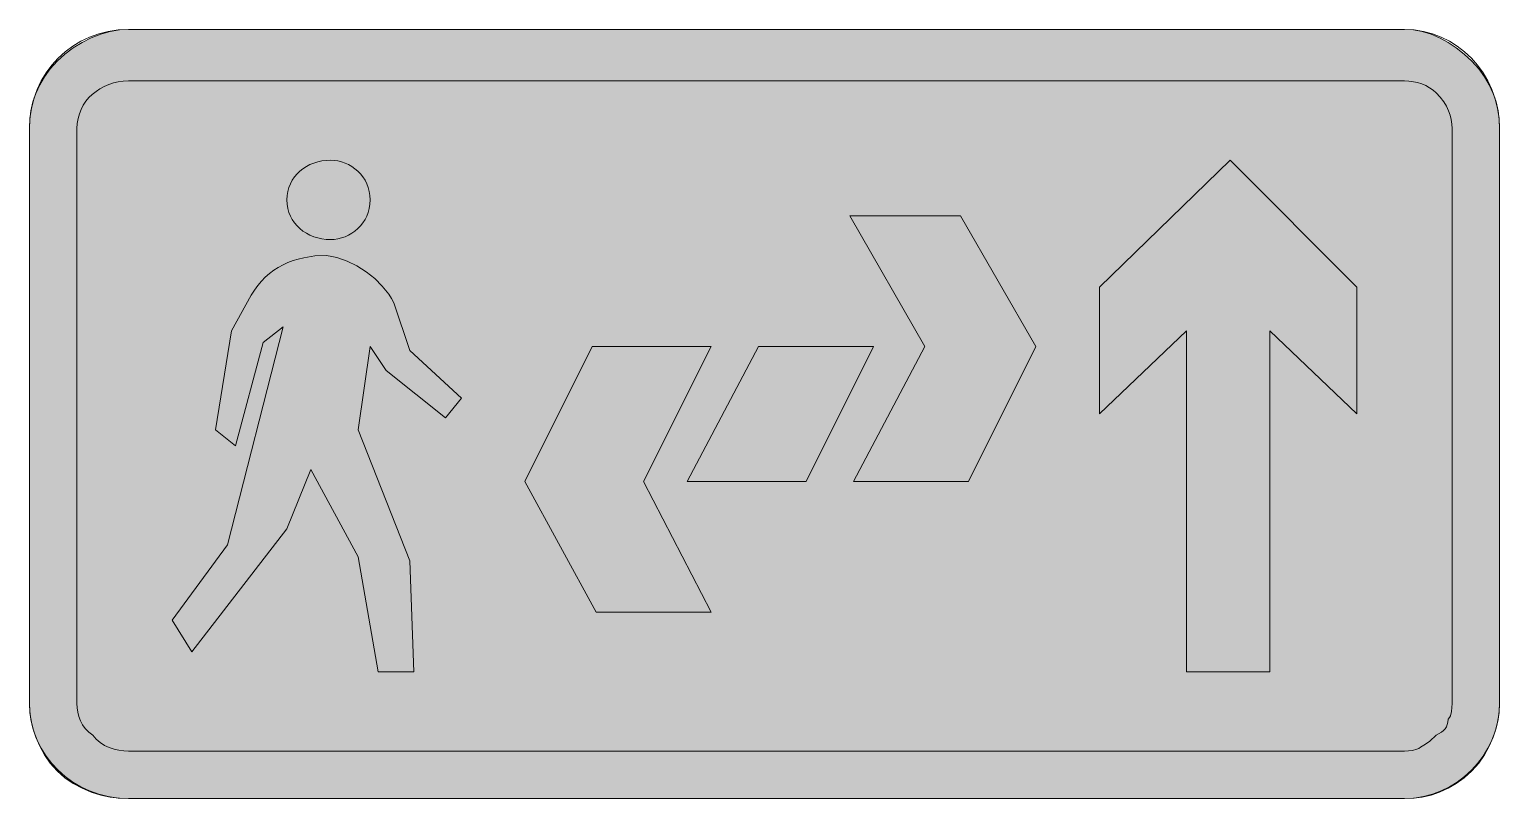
# Model space of a CAD drawing. Header units: metres. Extents: x 60 to 505, y 19 to 252.
import ezdxf

# ---------------------------------------------------------------- set-up
doc = ezdxf.new("R2010")
doc.units = ezdxf.units.M
for name, color, linetype, true_color in [('FILL_BLACK_000000', 7, 'Continuous', 0x000000), ('FILL_SILVER_C3C3C3', 7, 'Continuous', 0xc3c3c3), ('FILL_WHITE_FFFFFF', 7, 'Continuous', 0xffffff), ('STROKE_BLACK_000000', 7, 'Continuous', 0x000000)]:
    doc.layers.add(name, color=color, linetype=linetype, true_color=true_color)

msp = doc.modelspace()

# ---------------------------------------------------------------- hatches: boundary and pattern name
at = {"layer": 'FILL_BLACK_000000', "true_color": 0x000000}
h = msp.add_hatch(color=7, dxfattribs=at)
h.dxf.hatch_style = 1
h.paths.add_polyline_path([(74.63, 223.31), (74.88, 224.79), (75.27, 226.21), (75.81, 227.55), (76.48, 228.82), (77.27, 230.01), (78.18, 231.11), (79.2, 232.11), (80.32, 233.02), (81.52, 233.82), (82.81, 234.51), (84.17, 235.09), (85.59, 235.55), (87.07, 235.89), (88.59, 236.09), (90.15, 236.16), (476.55, 236.16), (477.9, 236.1), (479.23, 235.93), (480.54, 235.65), (481.8, 235.26), (483.01, 234.75), (484.14, 234.13), (485.2, 233.4), (486.15, 232.56), (487.39, 231.21), (488.42, 229.86), (489.25, 228.51), (489.9, 227.16), (490.38, 225.81), (490.71, 224.46), (490.89, 223.11), (490.95, 221.76), (490.95, 47.76), (490.8, 45.36), (490.44, 44.05), (490.15, 43.46), (489.75, 42.96), (489.69, 42.11), (489.52, 41.37), (489.24, 40.7), (488.85, 40.11), (488.34, 39.57), (487.72, 39.08), (486.15, 38.16), (484.2, 36.36), (482.94, 35.46), (481.35, 34.56), (480.85, 34.16), (480.26, 33.87), (478.95, 33.51), (476.55, 33.36), (90.15, 33.36), (88.75, 33.42), (87.28, 33.6), (85.78, 33.93), (84.3, 34.41), (82.87, 35.06), (81.54, 35.89), (80.36, 36.92), (79.35, 38.16), (78.11, 39.11), (77.08, 40.17), (76.25, 41.3), (75.6, 42.51), (75.12, 43.77), (74.79, 45.08), (74.61, 46.41), (74.55, 47.76), (74.55, 221.76), (74.63, 223.31)])
at = {"layer": 'FILL_SILVER_C3C3C3', "true_color": 0xc3c3c3}
h = msp.add_hatch(color=7, dxfattribs=at)
h.dxf.hatch_style = 1
h.paths.add_polyline_path([(344.55, 114.96), (309.75, 114.96), (331.35, 155.76), (308.55, 195.36), (342.15, 195.36), (364.95, 155.76), (344.55, 114.96)])
h = msp.add_hatch(color=7, dxfattribs=at)
h.dxf.hatch_style = 1
h.paths.add_polyline_path([(246.15, 114.96), (266.55, 75.36), (231.75, 75.36), (210.15, 114.96), (230.55, 155.76), (266.55, 155.76), (246.15, 114.96)])
h = msp.add_hatch(color=7, dxfattribs=at)
h.dxf.hatch_style = 1
h.paths.add_polyline_path([(280.95, 155.76), (315.75, 155.76), (295.35, 114.96), (259.35, 114.96), (280.95, 155.76)])
at = {"layer": 'FILL_WHITE_FFFFFF', "true_color": 0xffffff}
h = msp.add_hatch(color=7, dxfattribs=at)
h.dxf.hatch_style = 1
h.paths.add_polyline_path([(90.15, 18.96), (87.4, 19.07), (84.58, 19.43), (81.73, 20.04), (78.9, 20.91), (76.12, 22.07), (73.44, 23.52), (70.91, 25.28), (68.55, 27.36), (66.47, 29.71), (64.71, 32.23), (63.26, 34.87), (62.1, 37.56), (61.23, 40.25), (60.62, 42.88), (60.26, 45.41), (60.15, 47.76), (60.15, 221.76), (60.26, 224.46), (60.62, 227.14), (61.23, 229.8), (62.1, 232.41), (63.26, 234.97), (64.71, 237.45), (66.47, 239.86), (68.55, 242.16), (70.91, 244.3), (73.44, 246.19), (76.12, 247.83), (78.9, 249.21), (81.73, 250.3), (84.58, 251.1), (87.4, 251.59), (90.15, 251.76), (476.55, 251.76), (479.25, 251.59), (481.93, 251.1), (484.59, 250.3), (487.2, 249.21), (489.76, 247.83), (492.24, 246.19), (494.65, 244.3), (496.95, 242.16), (499.03, 239.86), (500.79, 237.45), (502.24, 234.97), (503.4, 232.41), (504.27, 229.8), (504.88, 227.14), (505.24, 224.46), (505.35, 221.76), (505.35, 47.76), (505.24, 45.41), (504.88, 42.88), (504.27, 40.25), (503.4, 37.56), (502.24, 34.87), (500.79, 32.23), (499.03, 29.71), (496.95, 27.36), (494.65, 25.28), (492.24, 23.52), (489.76, 22.07), (487.2, 20.91), (484.59, 20.04), (481.93, 19.43), (479.25, 19.07), (476.55, 18.96), (90.15, 18.96)])
h = msp.add_hatch(color=7, dxfattribs=at)
h.dxf.hatch_style = 1
h.paths.add_polyline_path([(138.22, 201.48), (138.42, 202.74), (138.75, 203.94), (139.2, 205.07), (139.76, 206.13), (140.43, 207.12), (141.19, 208.03), (142.05, 208.86), (142.99, 209.6), (144.01, 210.26), (145.1, 210.83), (146.25, 211.3), (147.46, 211.67), (148.72, 211.94), (150.02, 212.1), (151.35, 212.16), (152.47, 212.1), (153.59, 211.94), (154.69, 211.67), (155.76, 211.3), (156.79, 210.83), (157.78, 210.26), (158.72, 209.6), (159.6, 208.86), (160.41, 208.03), (161.14, 207.12), (161.78, 206.13), (162.32, 205.07), (162.76, 203.94), (163.08, 202.74), (163.28, 201.48), (163.35, 200.16), (163.28, 198.84), (163.08, 197.58), (162.76, 196.38), (162.32, 195.25), (161.78, 194.19), (161.14, 193.2), (160.41, 192.29), (159.6, 191.46), (158.72, 190.72), (157.78, 190.06), (156.79, 189.49), (155.76, 189.02), (154.69, 188.65), (153.59, 188.38), (152.47, 188.22), (151.35, 188.16), (150.02, 188.22), (148.72, 188.38), (147.46, 188.65), (146.25, 189.02), (145.1, 189.49), (144.01, 190.06), (142.99, 190.72), (142.05, 191.46), (141.19, 192.29), (140.43, 193.2), (139.76, 194.19), (139.2, 195.25), (138.75, 196.38), (138.42, 197.58), (138.22, 198.84), (138.15, 200.16), (138.22, 201.48)])
h = msp.add_hatch(color=7, dxfattribs=at)
h.dxf.hatch_style = 1
h.paths.add_polyline_path([(423.75, 212.16), (462.15, 173.76), (462.15, 135.36), (435.75, 160.56), (435.75, 57.36), (410.55, 57.36), (410.55, 160.56), (384.15, 135.36), (384.15, 173.76), (423.75, 212.16)])
h = msp.add_hatch(color=7, dxfattribs=at)
h.dxf.hatch_style = 1
h.paths.add_polyline_path([(128.29, 172.88), (129.31, 174.29), (130.41, 175.59), (131.59, 176.78), (132.83, 177.87), (134.14, 178.85), (135.52, 179.73), (136.95, 180.51), (138.44, 181.19), (139.98, 181.78), (141.57, 182.27), (143.21, 182.67), (146.61, 183.19), (150.15, 183.36), (151.72, 183.08), (153.29, 182.69), (156.37, 181.62), (159.35, 180.17), (162.15, 178.41), (164.73, 176.36), (167.02, 174.08), (168.98, 171.6), (169.82, 170.3), (170.55, 168.96), (175.35, 154.56), (190.95, 140.16), (186.15, 134.16), (168.15, 148.56), (163.35, 155.76), (159.75, 130.56), (175.35, 90.96), (176.55, 57.36), (165.75, 57.36), (159.75, 92.16), (145.35, 118.56), (138.15, 100.56), (109.35, 63.36), (103.35, 72.96), (120.15, 95.76), (136.95, 161.76), (130.95, 156.96), (122.55, 125.76), (116.55, 130.56), (121.35, 160.56), (127.35, 171.36), (128.29, 172.88)])

# ---------------------------------------------------------------- linework, layer by layer
at = {"layer": 'FILL_BLACK_000000', "lineweight": 0, "true_color": 0x000000}
msp.add_lwpolyline([(74.63, 223.31), (74.88, 224.79), (75.27, 226.21), (75.81, 227.55), (76.48, 228.82), (77.27, 230.01), (78.18, 231.11), (79.2, 232.11), (80.32, 233.02), (81.52, 233.82), (82.81, 234.51), (84.17, 235.09), (85.59, 235.55), (87.07, 235.89), (88.59, 236.09), (90.15, 236.16), (476.55, 236.16), (477.9, 236.1), (479.23, 235.93), (480.54, 235.65), (481.8, 235.26), (483.01, 234.75), (484.14, 234.13), (485.2, 233.4), (486.15, 232.56), (487.39, 231.21), (488.42, 229.86), (489.25, 228.51), (489.9, 227.16), (490.38, 225.81), (490.71, 224.46), (490.89, 223.11), (490.95, 221.76), (490.95, 47.76), (490.8, 45.36), (490.44, 44.05), (490.15, 43.46), (489.75, 42.96), (489.69, 42.11), (489.52, 41.37), (489.24, 40.7), (488.85, 40.11), (488.34, 39.57), (487.72, 39.08), (486.15, 38.16), (484.2, 36.36), (482.94, 35.46), (481.35, 34.56), (480.85, 34.16), (480.26, 33.87), (478.95, 33.51), (476.55, 33.36), (90.15, 33.36), (88.75, 33.42), (87.28, 33.6), (85.78, 33.93), (84.3, 34.41), (82.87, 35.06), (81.54, 35.89), (80.36, 36.92), (79.35, 38.16), (78.11, 39.11), (77.08, 40.17), (76.25, 41.3), (75.6, 42.51), (75.12, 43.77), (74.79, 45.08), (74.61, 46.41), (74.55, 47.76), (74.55, 221.76)], close=True, dxfattribs=at)
at = {"layer": 'FILL_SILVER_C3C3C3', "lineweight": 0, "true_color": 0xc3c3c3}
for points in [[(344.55, 114.96), (309.75, 114.96), (331.35, 155.76), (308.55, 195.36), (342.15, 195.36), (364.95, 155.76)], [(246.15, 114.96), (266.55, 75.36), (231.75, 75.36), (210.15, 114.96), (230.55, 155.76), (266.55, 155.76)], [(280.95, 155.76), (315.75, 155.76), (295.35, 114.96), (259.35, 114.96)]]:
    msp.add_lwpolyline(points, close=True, dxfattribs=at)
at = {"layer": 'FILL_WHITE_FFFFFF', "lineweight": 0, "true_color": 0xffffff}
for points in [[(90.15, 18.96), (87.4, 19.07), (84.58, 19.43), (81.73, 20.04), (78.9, 20.91), (76.12, 22.07), (73.44, 23.52), (70.91, 25.28), (68.55, 27.36), (66.47, 29.71), (64.71, 32.23), (63.26, 34.87), (62.1, 37.56), (61.23, 40.25), (60.62, 42.88), (60.26, 45.41), (60.15, 47.76), (60.15, 221.76), (60.26, 224.46), (60.62, 227.14), (61.23, 229.8), (62.1, 232.41), (63.26, 234.97), (64.71, 237.45), (66.47, 239.86), (68.55, 242.16), (70.91, 244.3), (73.44, 246.19), (76.12, 247.83), (78.9, 249.21), (81.73, 250.3), (84.58, 251.1), (87.4, 251.59), (90.15, 251.76), (476.55, 251.76), (479.25, 251.59), (481.93, 251.1), (484.59, 250.3), (487.2, 249.21), (489.76, 247.83), (492.24, 246.19), (494.65, 244.3), (496.95, 242.16), (499.03, 239.86), (500.79, 237.45), (502.24, 234.97), (503.4, 232.41), (504.27, 229.8), (504.88, 227.14), (505.24, 224.46), (505.35, 221.76), (505.35, 47.76), (505.24, 45.41), (504.88, 42.88), (504.27, 40.25), (503.4, 37.56), (502.24, 34.87), (500.79, 32.23), (499.03, 29.71), (496.95, 27.36), (494.65, 25.28), (492.24, 23.52), (489.76, 22.07), (487.2, 20.91), (484.59, 20.04), (481.93, 19.43), (479.25, 19.07), (476.55, 18.96)], [(138.22, 201.48), (138.42, 202.74), (138.75, 203.94), (139.2, 205.07), (139.76, 206.13), (140.43, 207.12), (141.19, 208.03), (142.05, 208.86), (142.99, 209.6), (144.01, 210.26), (145.1, 210.83), (146.25, 211.3), (147.46, 211.67), (148.72, 211.94), (150.02, 212.1), (151.35, 212.16), (152.47, 212.1), (153.59, 211.94), (154.69, 211.67), (155.76, 211.3), (156.79, 210.83), (157.78, 210.26), (158.72, 209.6), (159.6, 208.86), (160.41, 208.03), (161.14, 207.12), (161.78, 206.13), (162.32, 205.07), (162.76, 203.94), (163.08, 202.74), (163.28, 201.48), (163.35, 200.16), (163.28, 198.84), (163.08, 197.58), (162.76, 196.38), (162.32, 195.25), (161.78, 194.19), (161.14, 193.2), (160.41, 192.29), (159.6, 191.46), (158.72, 190.72), (157.78, 190.06), (156.79, 189.49), (155.76, 189.02), (154.69, 188.65), (153.59, 188.38), (152.47, 188.22), (151.35, 188.16), (150.02, 188.22), (148.72, 188.38), (147.46, 188.65), (146.25, 189.02), (145.1, 189.49), (144.01, 190.06), (142.99, 190.72), (142.05, 191.46), (141.19, 192.29), (140.43, 193.2), (139.76, 194.19), (139.2, 195.25), (138.75, 196.38), (138.42, 197.58), (138.22, 198.84), (138.15, 200.16)], [(128.29, 172.88), (129.31, 174.29), (130.41, 175.59), (131.59, 176.78), (132.83, 177.87), (134.14, 178.85), (135.52, 179.73), (136.95, 180.51), (138.44, 181.19), (139.98, 181.78), (141.57, 182.27), (143.21, 182.67), (146.61, 183.19), (150.15, 183.36), (151.72, 183.08), (153.29, 182.69), (156.37, 181.62), (159.35, 180.17), (162.15, 178.41), (164.73, 176.36), (167.02, 174.08), (168.98, 171.6), (169.82, 170.3), (170.55, 168.96), (175.35, 154.56), (190.95, 140.16), (186.15, 134.16), (168.15, 148.56), (163.35, 155.76), (159.75, 130.56), (175.35, 90.96), (176.55, 57.36), (165.75, 57.36), (159.75, 92.16), (145.35, 118.56), (138.15, 100.56), (109.35, 63.36), (103.35, 72.96), (120.15, 95.76), (136.95, 161.76), (130.95, 156.96), (122.55, 125.76), (116.55, 130.56), (121.35, 160.56), (127.35, 171.36)]]:
    msp.add_lwpolyline(points, close=True, dxfattribs=at)
at = {"layer": 'FILL_WHITE_FFFFFF', "lineweight": 0, "true_color": 0x000000}
msp.add_lwpolyline([(423.75, 212.16), (462.15, 173.76), (462.15, 135.36), (435.75, 160.56), (435.75, 57.36), (410.55, 57.36), (410.55, 160.56), (384.15, 135.36), (384.15, 173.76)], close=True, dxfattribs=at)
at = {"layer": 'STROKE_BLACK_000000', "lineweight": 0, "true_color": 0x000000}
msp.add_lwpolyline([(476.55, 251.76), (479.44, 251.61), (482.27, 251.16), (485, 250.43), (487.63, 249.43), (490.14, 248.19), (492.52, 246.7), (494.74, 244.98), (496.8, 243.06), (498.67, 240.94), (500.35, 238.63), (501.81, 236.16), (503.04, 233.53), (504.03, 230.77), (504.75, 227.87), (505.2, 224.87), (505.35, 221.76), (505.35, 47.76), (505.2, 44.87), (504.75, 42.04), (504.03, 39.31), (503.04, 36.68), (501.81, 34.17), (500.35, 31.79), (498.67, 29.57), (496.8, 27.51), (494.74, 25.64), (492.52, 23.96), (490.14, 22.5), (487.63, 21.27), (485, 20.28), (482.27, 19.56), (479.44, 19.11), (476.55, 18.96), (90.15, 18.96), (87.04, 19.11), (84.04, 19.56), (81.14, 20.28), (78.37, 21.27), (75.75, 22.5), (73.27, 23.96), (70.97, 25.64), (68.85, 27.51), (66.93, 29.57), (65.21, 31.79), (63.72, 34.17), (62.47, 36.68), (61.48, 39.31), (60.75, 42.04), (60.3, 44.87), (60.15, 47.76), (60.15, 221.76), (60.3, 224.87), (60.75, 227.87), (61.48, 230.77), (62.47, 233.53), (63.72, 236.16), (65.21, 238.63), (66.93, 240.94), (68.85, 243.06), (70.97, 244.98), (73.27, 246.7), (75.75, 248.19), (78.37, 249.43), (81.14, 250.43), (84.04, 251.16), (87.04, 251.61), (90.15, 251.76), (476.55, 251.76)], dxfattribs=at)

doc.saveas('drawing.dxf')
